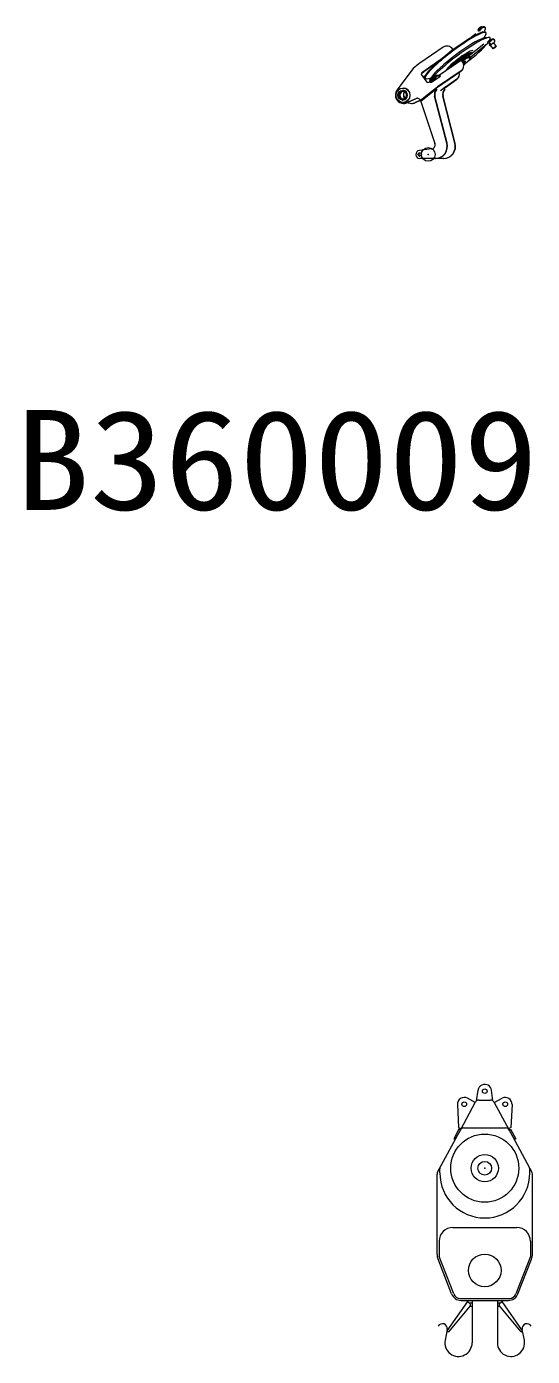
# Model space of a CAD drawing. Units: millimetres, scale not verified. Extents: x -36361 to 48673, y -35016 to 17312.
# Drawn here: x -427 to 3287, y 6804 to 16562 of the extents above; entities that cross this region are included whole.
import ezdxf
from ezdxf.enums import TextEntityAlignment as Align

# ---------------------------------------------------------------- set-up
doc = ezdxf.new("R2010")
doc.units = ezdxf.units.MM
doc.header["$LTSCALE"] = 200
doc.header["$PDMODE"] = 32
doc.header["$PDSIZE"] = 100
doc.layers.add('0-1_LY_1', color=7, linetype='Continuous', lineweight=18)
doc.styles.add('ＭＳ ゴシック', font='')
doc.styles.get('ＭＳ ゴシック').set_extended_font_data('MS Gothic')

msp = doc.modelspace()

# ---------------------------------------------------------------- linework, layer by layer
at = {"layer": '0-1_LY_1'}
for p, q in [((2872.6, 16508.5), (2837.9, 16480.9)), ((2872.6, 16508.5), (2872.6, 16508.5)), ((2885.2, 16534.3), (2888.8, 16529.5)), ((2888.7, 16541.7), (2889.7, 16540.4)), ((2896.8, 16530.9), (2899.2, 16527.7)), ((2916.1, 16558.5), (2914.3, 16560.9)), ((2930.5, 16477), (2941, 16494.2)), ((2934, 16536.8), (2934, 16536.8)), ((2942, 16552.4), (2938.4, 16557.2)), ((2946.1, 16518.6), (2944.4, 16520.9)), ((2632.1, 16410.6), (2459.5, 16292.6)), ((2705.7, 16392.2), (2701.3, 16398.1)), ((2929.6, 16432.6), (2813.2, 16340)), ((2821.3, 16329.8), (2937.7, 16422.4)), ((2949.9, 16482.4), (2926.2, 16475.9)), ((2929.6, 16432.6), (2929.6, 16432.6)), ((2937.7, 16422.4), (2937.7, 16422.4)), ((2953.5, 16443.3), (2957.1, 16438.6)), ((2971.7, 16424.5), (2975.3, 16419.8)), ((2976.5, 16478.2), (2974.8, 16480.4)), ((2978.5, 16422.2), (2996.3, 16398.5)), ((3008.9, 16410.1), (3002.9, 16405.2)), ((3002.9, 16405.2), (3004.1, 16405.4)), ((3003.7, 16405.9), (3004.1, 16405.4)), ((3021.9, 16417.7), (3004.1, 16441.4)), ((3010.3, 16461.5), (3006.8, 16466.2)), ((3010.2, 16410.3), (3008.9, 16410.1)), ((2497.6, 16237.4), (2598.9, 16306.7)), ((2608.1, 16314.6), (2499, 16240)), ((2598.4, 16203.8), (2758.9, 16313.5)), ((2772.6, 16303.1), (2765.8, 16312.2)), ((2830.4, 16339.2), (2819.1, 16330.2)), ((2819.1, 16330.2), (2820.2, 16330.2)), ((2821.7, 16330.2), (2822.6, 16330.2)), ((2822.3, 16330.6), (2822.6, 16330.2)), ((2822.6, 16330.2), (2833.9, 16339.2)), ((2827.7, 16342.7), (2830.4, 16339.2)), ((2833.6, 16339.6), (2833.9, 16339.2)), ((2835.6, 16338.2), (2834.2, 16340.1)), ((2843.4, 16364), (2839.8, 16368.7)), ((2472.8, 16206.9), (2512.6, 16153.9)), ((2474, 16218.8), (2493.8, 16234.5)), ((2491.6, 16234.5), (2475.5, 16221.7)), ((2498.7, 16200.3), (2485.6, 16189.8)), ((2588.9, 16116), (2761.5, 16234)), ((2608.9, 16203.8), (2588.9, 16203.8)), ((2762.8, 16236.6), (2590.2, 16118.6)), ((2612.5, 16199), (2608.9, 16203.8)), ((2775.9, 16250.1), (2777.3, 16252.7)), ((2338.7, 16110.4), (2336.6, 16110.4)), ((2582.9, 16113.1), (2465.6, 16019.8)), ((2467.3, 16019.8), (2578.7, 16108.5)), ((2489.2, 16185.1), (2495.3, 16190)), ((2495.3, 16188.3), (2489.9, 16184)), ((2496.6, 16184.6), (2498.3, 16182.3)), ((2523.1, 16180.4), (2542.6, 16185.7)), ((2527.2, 16152.9), (2531.6, 16156.4)), ((2530.1, 16158.3), (2533.7, 16153.6)), ((2544.9, 16189.5), (2532, 16168.5)), ((2579.2, 16108.5), (2585, 16113.1)), ((2585.2, 16100.6), (2583, 16100.6)), ((2644.3, 16114.5), (2612.6, 16089.2)), ((2636.8, 16108.5), (2637.3, 16108.5)), ((2638, 16107.8), (2644.8, 16113.2)), ((2642.7, 16100.6), (2644.9, 16100.6)), ((2731.5, 16174.9), (2648, 16117.2)), ((2648.5, 16115.9), (2730.4, 16172.4)), ((2745.8, 16190.4), (2746.9, 16192.8)), ((2286.8, 16030.7), (2300, 16013.1)), ((2333.5, 16092.9), (2331.9, 16092.9)), ((2331.9, 16022.9), (2336.6, 16022.9)), ((2336.6, 16092.9), (2334.9, 16092.9)), ((2336.6, 16005.4), (2338.7, 16005.4)), ((2340.3, 16053.7), (2352.8, 16037)), ((2361.3, 16002.6), (2432.6, 16033.4)), ((2434.7, 16033.4), (2363.4, 16002.6)), ((2374.9, 16007.6), (2379.8, 16001.1)), ((2464.4, 16021.4), (2421, 16002.6)), ((2423.2, 16002.6), (2464.9, 16020.7)), ((2461.2, 16025.7), (2465.6, 16019.8)), ((2467.3, 16019.8), (2465.6, 16019.8)), ((2467.9, 16012.8), (2467.3, 16019.8)), ((2658.2, 15706.7), (2568.9, 16050.8)), ((2660.3, 15706.7), (2571, 16050.8)), ((2612.6, 16089.2), (2612.6, 16089.2)), ((2717.9, 15706.7), (2628.6, 16050.8)), ((2720, 15706.7), (2630.7, 16050.8)), ((2338.7, 15997.9), (2340.8, 15997.9)), ((2398.4, 15997.9), (2400.6, 15997.9)), ((2546.5, 15663.8), (2456.7, 15653.3)), ((2635.5, 15593.5), (2459.9, 15593.5)), ((2605.1, 15596.5), (2605.1, 15598.7)), ((2867.5, 8667.4), (2810.3, 8698.4)), ((2877.5, 8679.4), (2887.4, 8756.4)), ((2894.9, 8685), (2979.1, 8685)), ((2996.6, 8679.4), (2986.6, 8756.4)), ((3006.5, 8667.4), (3063.7, 8698.4)), ((2736.6, 8651.9), (2745.1, 8483.5)), ((2762.6, 8474), (2867.5, 8667.4)), ((2867.5, 8667.4), (2868.5, 8669.3)), ((3006.5, 8667.4), (3005.5, 8669.3)), ((3006.5, 8667.4), (3111.4, 8474)), ((3137.4, 8651.9), (3129, 8483.5)), ((2775.3, 8497.4), (2768.3, 8484.5)), ((3098.7, 8497.4), (3105.7, 8484.5)), ((2590.6, 8156.7), (2768.3, 8484.5)), ((2747.3, 8470.9), (2709.2, 8400.6)), ((2709.2, 8400.6), (2719.8, 8394.9)), ((2719.8, 8394.9), (2757.9, 8465.2)), ((2745.1, 8483.5), (2762.6, 8474)), ((2757.9, 8465.2), (2747.3, 8470.9)), ((2783.8, 8480), (3090.3, 8480)), ((3105.7, 8484.5), (3283.4, 8156.7)), ((3129, 8483.5), (3111.4, 8474)), ((3116.1, 8465.2), (3126.7, 8470.9)), ((3116.6, 8464.3), (3154.3, 8394.9)), ((3126.7, 8470.9), (3164.8, 8400.6)), ((3164.8, 8400.6), (3154.3, 8394.9)), ((2587, 7553.9), (2587, 8142.4)), ((2607, 8150), (2607, 8179.3)), ((3267, 8150), (3267, 8179.3)), ((3287, 7553.9), (3287, 8142.4)), ((2702, 7750), (3172, 7750)), ((2602, 7650), (2602, 7538)), ((3272, 7650), (3272, 7538)), ((2693.4, 7262.7), (2593.9, 7517.5)), ((2709.6, 7261.9), (2602, 7538)), ((3272, 7538), (3164.4, 7261.9)), ((3180.6, 7262.7), (3280.2, 7517.5)), ((2756.2, 7230), (3123.3, 7230)), ((2810.4, 7205.8), (2659.2, 6991.1)), ((2829.1, 7176.1), (2670, 6983.6)), ((2763.1, 7215), (3110.8, 7215)), ((2810.4, 7205.8), (2826.7, 7194.2)), ((2823.5, 7196.5), (2844.5, 7196.5)), ((2825.4, 7171.5), (2844.5, 7171.5)), ((2844.5, 7215), (2844.5, 6904)), ((3029.5, 7215), (3029.5, 6904)), ((3029.5, 7196.5), (3050.5, 7196.5)), ((3029.5, 7171.5), (3048.6, 7171.5)), ((3204.1, 6983.6), (3044.9, 7176)), ((3047.3, 7194.2), (3063.7, 7205.8)), ((3214.8, 6991.1), (3063.7, 7205.8)), ((2661.4, 7002.5), (2646.3, 6922.6)), ((2659.2, 6991.1), (2670, 6983.6)), ((3204.1, 6983.6), (3214.8, 6991.1)), ((3227.8, 6922.6), (3212.6, 7002.5))]:
    msp.add_line(p, q, dxfattribs=at)
for points in [[(2452.1, 16287.2), (2411.7, 16255.1), (2411.7, 16255.1), (2292.4, 16094.4)], [(2534.8, 16153.2), (2545.4, 16153.2), (2612.5, 16199), (2592.5, 16199)], [(2583, 16100.6), (2581.2, 16103), (2467.9, 16012.8), (2570.8, 15703.3)], [(2585.2, 16100.6), (2579.2, 16108.5), (2578.7, 16108.5), (2581.2, 16103)], [(2642.7, 16100.6), (2636.8, 16108.5), (2612.6, 16089.2)], [(2644.9, 16100.6), (2643.1, 16103), (2637.3, 16108.5)]]:
    msp.add_lwpolyline(points, dxfattribs=at)
for centre, radius in [((2937, 8750), 17), ((2786.5, 8654.4), 17), ((3087.5, 8654.4), 17), ((2937, 8185), 250), ((2937, 8185), 100), ((2937, 7435), 120)]:
    msp.add_circle(centre, radius, dxfattribs=at)
for centre, radius, start, end in [((2891, 16535.6), 32.9, 334.04095, 342.85867), ((3139.6, 16169.1), 323.9, 123.57642, 128.54707), ((2937, 8750), 50, 31.55465, 143.13002), ((2786.5, 8654.4), 50, 61.53933, 182.88389), ((2894.9, 8655), 30, 90, 125.47159), ((2937, 8750), 50, 143.13002, 172.62796), ((2979.1, 8655), 30, 54.52841, 90), ((2937, 8750), 50, 7.37204, 31.55465), ((3087.5, 8654.4), 50, 357.11611, 118.46067), ((2894.9, 8655), 30, 125.47159, 151.53933), ((2979.1, 8655), 30, 28.46067, 54.52841), ((2783.8, 8450), 30, 90, 151.53933), ((3090.3, 8450), 30, 28.46067, 90), ((2617, 8142.4), 30, 151.53933, 180), ((2637, 8179.3), 30, 151.53933, 180), ((2937, 8150), 330, 180, 0), ((3237, 8179.3), 30, 0, 28.46067), ((3257, 8142.4), 30, 0, 28.46067), ((2702, 7650), 100, 90, 180), ((3172, 7650), 100, 0, 90), ((2687, 7553.9), 100, 180.00004, 201.33695), ((3187, 7553.9), 100, 338.66311, 359.99997), ((2763.2, 7290), 75, 201.33689, 269.92087), ((2756.2, 7280), 50, 201.28641, 270), ((3110.8, 7290), 75, 270.00007, 338.66315), ((3117.8, 7280), 50, 270, 338.71359), ((2819.5, 7184), 12.5, 320.40806, 54.85376), ((3054.5, 7184), 12.5, 125.14622, 219.59189), ((2627, 7009), 35, 349.26627, 153.10607), ((3247, 7009), 35, 26.89393, 190.73369), ((2744.5, 6904), 100, 169.26624, 0.00001), ((3129.5, 6904), 100, 179.99985, 10.73382)]:
    msp.add_arc(centre, radius, start, end, dxfattribs=at)
for centre, major_axis, ratio, start_param, end_param in [((2723.8, 16348.3), (-222.4, -167.1), 0.144346, 2.791746, 6.633032), ((2720.5, 16352.7), (-223.9, -168.2), 0.144346, 3.141593, 6.283185), ((2752.6, 16310), (-223.9, -168.2), 0.144346, 2.854578, 5.863897), ((2901.2, 16546.3), (-16, -12), 0.144346, 3.483213, 6.283185), ((2904.7, 16541.5), (-16, -12), 0.144346, 3.483213, 6.283185), ((2901.5, 16551.3), (-12.8, -9.6), 0.144346, 3.141593, 6.283185), ((2904.7, 16541.5), (-16, -12), 0.144346, 0, 0.34162), ((2700.1, 16370.8), (-209.9, -157.6), 0.144346, 3.28319, 3.483213), ((2700.1, 16370.8), (-209.9, -157.6), 0.144346, 2.914136, 2.943362), ((2696.6, 16375.5), (-241.9, -181.7), 0.144346, 3.141593, 3.483213), ((2700.1, 16370.8), (-241.9, -181.7), 0.144346, 2.836159, 3.483213), ((2922.9, 16522.8), (-16, -12), 0.144346, 2.408926, 2.836159), ((2743.1, 16322.6), (-202.9, -152.4), 0.144346, 3.49144, 5.933338), ((2661.8, 16371.1), (44.1, -23.5), 0.945612, 1.111034, 2.68183), ((2687.5, 16360.6), (-84, -63.1), 0.144346, 4.365063, 4.386896), ((2752.6, 16310), (-223.9, -168.2), 0.144346, 1.694981, 2.583139), ((2749.3, 16314.4), (-222.4, -167.1), 0.144346, 3.484376, 3.499252), ((2969.5, 16455.3), (-16, -12), 0.144346, 3.483213, 6.283185), ((2973.1, 16450.6), (-16, -12), 0.144346, 3.483213, 6.283185), ((2973.1, 16450.6), (-16, -12), 0.144346, 0, 0.34162), ((2768.5, 16279.8), (-209.9, -157.6), 0.144346, 2.836159, 3.483213), ((2987.7, 16436.5), (-16, -12), 0.144346, 5.977752, 6.283185), ((2764.9, 16284.5), (-209.9, -157.6), 0.144346, 2.836159, 3.063165), ((2991.3, 16431.8), (-16, -12), 0.144346, 5.977752, 6.926443), ((2991.3, 16431.8), (-12.8, -9.6), 0.144346, 3.141593, 6.283185), ((2764.9, 16284.5), (-241.9, -181.7), 0.144346, 3.141593, 3.483213), ((2768.5, 16279.8), (-241.9, -181.7), 0.144346, 2.836159, 3.483213), ((3009.1, 16408.1), (-6.4, -4.8), 0.144346, 5.480974, 6.283182), ((3009.1, 16408.1), (-6.4, -4.8), 0.144346, 6.283182, 10.716962), ((2991.3, 16431.8), (-16, -12), 0.144346, 2.498335, 2.836159), ((2752.6, 16310), (-98.5, -74), 0.144346, 3.156282, 6.020475), ((2755.8, 16305.7), (-84, -63.1), 0.144346, 3.141593, 5.678881), ((2760.3, 16299.7), (-84, -63.1), 0.144346, 3.239747, 5.10769), ((2761.8, 16309.5), (4.41, -2.35), 0.945612, 1.111034, 2.68183), ((2743.6, 16285.8), (-68, -51), 0.144346, 3.141593, 4.323884), ((2733.1, 16276.1), (44.1, -23.5), 0.945612, 5.823423, 7.394219), ((2749, 16278.7), (-84, -63.1), 0.144346, 3.402951, 4.386896), ((2751.6, 16275.1), (-84, -63.1), 0.144346, 3.402951, 4.386896), ((2751.6, 16275.1), (-44.2, -33.2), 0.144346, 2.163002, 4.061661), ((2749, 16278.7), (-44.2, -33.2), 0.144346, 2.192684, 2.858659), ((2749, 16278.7), (-44.2, -33.2), 0.144346, 2.192684, 2.858659), ((2751.6, 16275.1), (-84, -63.1), 0.144346, 1.832719, 3.259968), ((2817.3, 16334.9), (4.05, -5.09), 0.186753, 3.141593, 3.949141), ((2817.3, 16334.9), (4.05, -5.09), 0.186753, 5.550798, 6.283185), ((2456.6, 16287.2), (15.2, 11.4), 0.144346, 1.271757, 1.760665), ((2481.5, 16213.8), (7.96, 7.79), 0.886362, 1.455061, 3.025857), ((2479.9, 16210.9), (7.96, 7.79), 0.886362, 1.455061, 1.763607), ((2496.1, 16234.5), (-15.2, -11.4), 0.144346, 4.413349, 4.902257), ((2496.1, 16234.5), (8, 6.01), 0.144346, 1.271757, 1.760665), ((2560.1, 16180.8), (-30, -22.5), 0.144346, 3.331476, 6.283185), ((2563.6, 16176.1), (-30, -22.5), 0.144346, 3.331476, 6.283185), ((2701.8, 16214.4), (45.1, -21.6), 0.95349, 5.783808, 6.987708), ((2731.8, 16273.5), (-44.1, 23.5), 0.945612, 2.68183, 3.141593), ((2338.7, 16057.9), (0, 52.5), 0.971745, 3.141593, 6.283185), ((2521.3, 16160.8), (7.96, 7.79), 0.886362, 3.025857, 4.596653), ((2752.6, 16310), (-223.9, -168.2), 0.144346, 6.001817, 6.038309), ((2749.3, 16314.4), (-222.4, -167.1), 0.144346, 5.92429, 5.938498), ((2563.6, 16176.1), (-30, -22.5), 0.144346, 0, 0.18837), ((2615.8, 16063.7), (0, 50), 0.971745, 0.740796, 1.831842), ((2617.9, 16063.7), (0, 50), 0.971745, 0.740796, 1.831842), ((2587.3, 16113.1), (-15.2, -11.4), 0.144346, 4.413349, 4.902257), ((2587.3, 16113.1), (8, 6.01), 0.144346, 1.271757, 1.760665), ((2675.5, 16063.7), (0, 50), 0.971745, 0.740796, 1.831842), ((2677.7, 16063.7), (0, 50), 0.971745, 0.740796, 1.831842), ((2646.7, 16114.5), (-8, -6.01), 0.144346, 4.44168, 4.902257), ((2647.2, 16113.2), (8, 6.01), 0.144346, 1.300087, 1.760665), ((2700.7, 16212), (-45.1, 21.6), 0.95349, 2.642215, 3.141593), ((2338.7, 16057.9), (0, -60), 0.971745, 4.059746, 5.184179), ((2338.7, 16057.9), (0, -60), 0.971745, 5.556624, 6.681057), ((2333.5, 16057.9), (0, 30), 0.971745, 0.028345, 2.22874), ((2334.9, 16057.9), (0, -30), 0.971745, 3.194248, 5.370332), ((2336.6, 16057.9), (0, 30), 0.971745, 0.081054, 3.060538), ((2336.6, 16057.9), (0, 27.8), 0.971745, 5.877763, 9.8302), ((2338.7, 16057.9), (0, -27.8), 0.971745, 3.180987, 6.243783), ((2338.7, 16057.9), (0, 27.8), 0.971745, 0.0394, 3.102193), ((2340.8, 16057.9), (0, -27.8), 0.971745, 3.220447, 6.204323), ((2333.5, 16057.9), (0, -35), 0.971745, 2.228872, 3.141593), ((2334.9, 16057.9), (0, 35), 0.971745, 5.370465, 6.304007), ((2336.6, 16057.9), (0, 35), 0.971745, 3.141593, 6.283185), ((2398.4, 16057.9), (0, -60), 0.971745, 4.263419, 4.78369), ((2393.2, 16057.9), (16.6, -58.2), 0.872704, 4.539129, 4.911169), ((2340.8, 16057.9), (0, -60), 0.971745, 6.283181, 6.681057), ((2393.2, 16057.9), (16.6, -58.2), 0.872704, 5.526296, 5.712549), ((2398.4, 16057.9), (0, -60), 0.971745, 5.95711, 6.681057), ((2400.6, 16057.9), (0, -60), 0.971745, 6.283181, 6.681057), ((2442, 16010.4), (0, -25), 0.971745, 2.228807, 3.539465), ((2444.1, 16010.4), (0, -25), 0.971745, 3.185324, 3.539465), ((2459.9, 15623.5), (0, 30), 0.971745, 0.112442, 3.141593), ((2462.1, 15623.5), (0, 12.7), 0.971745, 0.085837, 3.055756), ((2462.1, 15623.5), (0, -12.7), 0.971745, 3.227643, 6.197135), ((2464.2, 15623.5), (0, -12.7), 0.971745, 3.314011, 6.110767), ((2543.2, 15693.6), (0, 30), 0.971745, 3.254035, 5.041921), ((2573.7, 15683.5), (0, 90), 0.971745, 3.141593, 4.973434), ((2575.8, 15683.5), (0, 90), 0.971745, 3.141593, 4.973434), ((2633.4, 15683.5), (0, 90), 0.971745, 3.141593, 4.973434), ((2635.5, 15683.5), (0, 90), 0.971745, 3.141593, 4.973434), ((2633.4, 15683.5), (0, 90), 0.971745, 4.947895, 4.973434), ((2635.5, 15683.5), (0, 90), 0.971745, 4.947895, 4.973434)]:
    msp.add_ellipse(centre, major_axis=major_axis, ratio=ratio, start_param=start_param, end_param=end_param, dxfattribs=at)
for centre, major_axis, ratio in [((2904.7, 16541.5), (-10.4, -7.8), 0.144346), ((2973.1, 16450.6), (-10.4, -7.8), 0.144346), ((3009.1, 16408.1), (-12.8, -9.6), 0.144346), ((2336.6, 16057.9), (0, 52.5), 0.971745), ((2563.6, 16176.1), (-15.2, -11.4), 0.144346), ((2331.9, 16057.9), (0, 35), 0.971745), ((2331.9, 16057.9), (0, 30), 0.971745), ((2459.9, 15623.5), (0, 12.7), 0.971745)]:
    msp.add_ellipse(centre, major_axis=major_axis, ratio=ratio, dxfattribs=at)
for p in [(2521.8, 15623.5), (2937, 8185)]:
    msp.add_point(p, dxfattribs=at)

# ---------------------------------------------------------------- texts
at = {"layer": '0-1_LY_1', "style": 'ＭＳ ゴシック', "width": 1.1}
msp.add_text('B360009', height=733.1, dxfattribs=at).set_placement((-511.8, 12795.5), align=Align.BOTTOM_LEFT)

doc.saveas('drawing.dxf')
